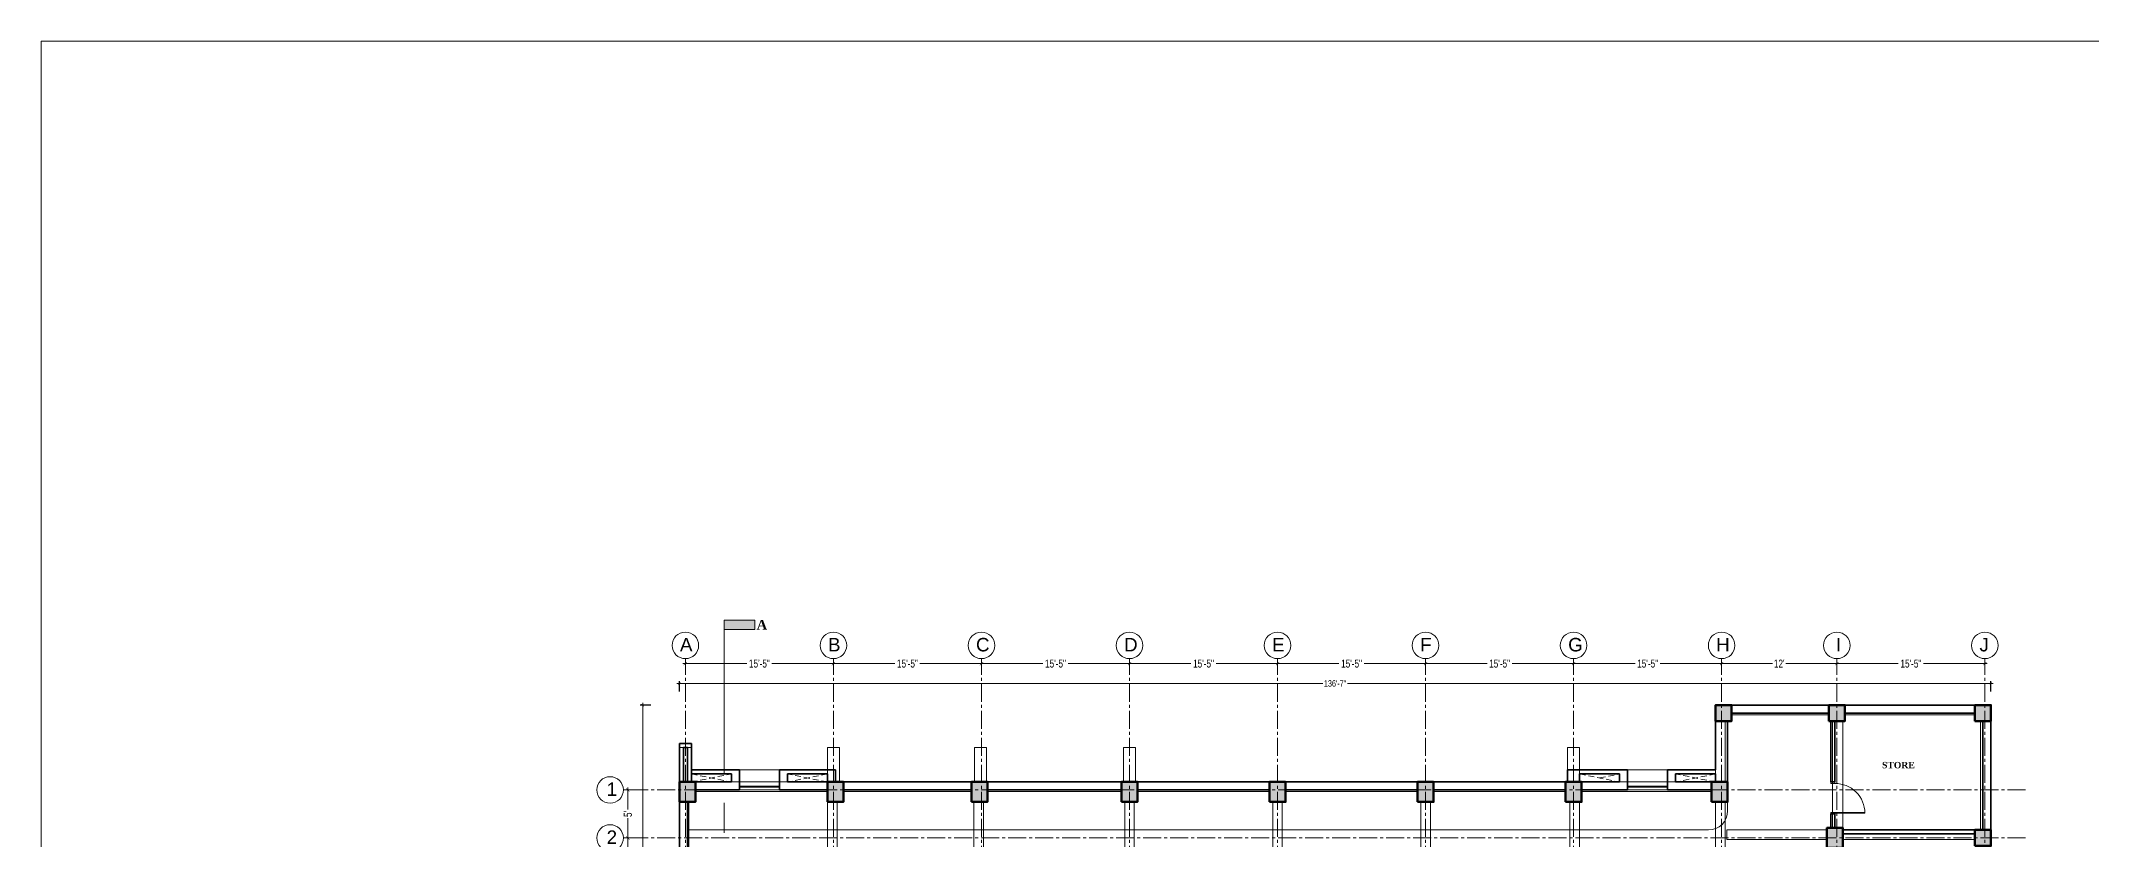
# Model space of a CAD drawing. Header units: feet. Extents: x 25261344 to 25389498, y 30010528 to 30074588.
# Drawn here: x 25352085 to 25354648, y 30072773 to 30073772 of the extents above; entities that cross this region are included whole.
import ezdxf

# ---------------------------------------------------------------- set-up
doc = ezdxf.new("R2010")
doc.units = ezdxf.units.FT
doc.header["$LTSCALE"] = 30
doc.header["$MEASUREMENT"] = 0
doc.header["$PDMODE"] = 32
doc.header["$PDSIZE"] = 15
doc.linetypes.add('CENTER2', pattern=[1.125, 0.75, -0.125, 0.125, -0.125])
doc.linetypes.add('HIDDEN', pattern=[0.375, 0.25, -0.125])
doc.layers.get('0').update_dxf_attribs({"lineweight": 5})
for name, color, linetype, lineweight in [('Column', 1, 'Continuous', 80), ('Dim-1', 7, 'Continuous', 9), ('Door', 32, 'Continuous', 5), ('GRADE BEAM', 2, 'Continuous', 20), ('grid text', 252, 'CENTER2', 9), ('LINTEL', 4, 'HIDDEN', 0), ('STAIR', 243, 'Continuous', 13), ('TEXT', 7, 'Continuous', 18), ('WALL', 7, 'Continuous', 35), ('WIN', 142, 'Continuous', 20)]:
    doc.layers.add(name, color=color, linetype=linetype, lineweight=lineweight)
doc.styles.add('RomanS', font='swissl.ttf')
doc.styles.get("Standard").update_dxf_attribs({"font": 'timesbd.ttf'})
doc.styles.add('SWIS_LT', font='swisscl.ttf')
doc.dimstyles.new('dim-02', dxfattribs={"dimtxt": 8, "dimasz": 3, "dimexe": 3, "dimexo": 3, "dimgap": 2, "dimtad": 0, "dimdec": 0, "dimzin": 0, "dimdsep": 46, "dimlunit": 4, "dimtxsty": 'SWIS_LT', "dimblk": 'ARCHTICK', "dimcen": 2, "dimdle": 3, "dimclrd": 256, "dimclre": 256, "dimclrt": 256, "dimadec": 0, "dimazin": 0, "dimtfac": 1, "dimtdec": 0, "dimtix": 1, "dimtmove": 0, "dimatfit": 3, "dimfxl": 0, "dimfrac": 2, "dimtolj": 1, "dimtzin": 1, "dimlwd": -1, "dimarcsym": 0})

# ---------------------------------------------------------------- blocks, each defined once
blk = doc.blocks.new('FG')
at = {"layer": 'Door'}
for p, q in [((-2, -5), (-2, -42.4)), ((-1, -5), (-1, -42.4))]:
    blk.add_line(p, q, dxfattribs=at)
for points in [[(-40, 0), (-38, 0), (-38, -5), (-40, -5)], [(0, 0), (-2, 0), (-2, -5), (0, -5)]]:
    blk.add_lwpolyline(points, dxfattribs=at)
blk.add_arc((-1.4, -5.8), 36.6, 178.7054, 270.6905, dxfattribs=at)
blk = doc.blocks.new('_ArchTick')
at = {"color": 0, "linetype": 'ByBlock', "const_width": 0.15}
blk.add_lwpolyline([(-0.5, -0.5), (0.5, 0.5)], dxfattribs=at)
blk = doc.blocks.new('*D101')
for p, q in [((25352887.4, 30072993.6), (25352967.2, 30072993.6)), ((25353078.4, 30072993.6), (25352998.6, 30072993.6))]:
    blk.add_line(p, q)
at = {"lineweight": -2}
for p, q in [((25352890.4, 30072996.8), (25352890.4, 30072990.6)), ((25353075.4, 30072996.8), (25353075.4, 30072990.6))]:
    blk.add_line(p, q, dxfattribs=at)
at = {"layer": 'Defpoints', "color": 0}
for p in [(25352890.4, 30072999.8), (25353075.4, 30072999.8), (25353075.4, 30072993.6)]:
    blk.add_point(p, dxfattribs=at)
at = {"xscale": 4, "yscale": 4, "zscale": 4, "rotation": 180}
blk.add_blockref('_ArchTick', (25352890.4, 30072993.6), dxfattribs=at)
at = {"xscale": 4, "yscale": 4, "zscale": 4}
blk.add_blockref('_ArchTick', (25353075.4, 30072993.6), dxfattribs=at)
at = {"insert": (25352982.9, 30072993.6), "char_height": 10, "attachment_point": 5, "style": 'SWIS_LT'}
blk.add_mtext('\\A1;15\'-5"', dxfattribs=at)
blk = doc.blocks.new('*D102')
for p, q in [((25353072.4, 30072993.6), (25353152.2, 30072993.6)), ((25353263.4, 30072993.6), (25353183.6, 30072993.6))]:
    blk.add_line(p, q)
at = {"lineweight": -2}
for p, q in [((25353075.4, 30072996.8), (25353075.4, 30072990.6)), ((25353260.4, 30072996.8), (25353260.4, 30072990.6))]:
    blk.add_line(p, q, dxfattribs=at)
at = {"layer": 'Defpoints', "color": 0}
for p in [(25353075.4, 30072999.8), (25353260.4, 30072999.8), (25353260.4, 30072993.6)]:
    blk.add_point(p, dxfattribs=at)
at = {"xscale": 4, "yscale": 4, "zscale": 4, "rotation": 180}
blk.add_blockref('_ArchTick', (25353075.4, 30072993.6), dxfattribs=at)
at = {"xscale": 4, "yscale": 4, "zscale": 4}
blk.add_blockref('_ArchTick', (25353260.4, 30072993.6), dxfattribs=at)
at = {"insert": (25353167.9, 30072993.6), "char_height": 10, "attachment_point": 5, "style": 'SWIS_LT'}
blk.add_mtext('\\A1;15\'-5"', dxfattribs=at)
blk = doc.blocks.new('*D103')
for p, q in [((25353257.4, 30072993.6), (25353337.2, 30072993.6)), ((25353448.4, 30072993.6), (25353368.6, 30072993.6))]:
    blk.add_line(p, q)
at = {"lineweight": -2}
for p, q in [((25353260.4, 30072996.8), (25353260.4, 30072990.6)), ((25353445.4, 30072996.8), (25353445.4, 30072990.6))]:
    blk.add_line(p, q, dxfattribs=at)
at = {"layer": 'Defpoints', "color": 0}
for p in [(25353260.4, 30072999.8), (25353445.4, 30072999.8), (25353445.4, 30072993.6)]:
    blk.add_point(p, dxfattribs=at)
at = {"xscale": 4, "yscale": 4, "zscale": 4, "rotation": 180}
blk.add_blockref('_ArchTick', (25353260.4, 30072993.6), dxfattribs=at)
at = {"xscale": 4, "yscale": 4, "zscale": 4}
blk.add_blockref('_ArchTick', (25353445.4, 30072993.6), dxfattribs=at)
at = {"insert": (25353352.9, 30072993.6), "char_height": 10, "attachment_point": 5, "style": 'SWIS_LT'}
blk.add_mtext('\\A1;15\'-5"', dxfattribs=at)
blk = doc.blocks.new('*D104')
for p, q in [((25353442.4, 30072993.6), (25353522.2, 30072993.6)), ((25353633.4, 30072993.6), (25353553.6, 30072993.6))]:
    blk.add_line(p, q)
at = {"lineweight": -2}
for p, q in [((25353445.4, 30072996.8), (25353445.4, 30072990.6)), ((25353630.4, 30072996.8), (25353630.4, 30072990.6))]:
    blk.add_line(p, q, dxfattribs=at)
at = {"layer": 'Defpoints', "color": 0}
for p in [(25353445.4, 30072999.8), (25353630.4, 30072999.8), (25353630.4, 30072993.6)]:
    blk.add_point(p, dxfattribs=at)
at = {"xscale": 4, "yscale": 4, "zscale": 4, "rotation": 180}
blk.add_blockref('_ArchTick', (25353445.4, 30072993.6), dxfattribs=at)
at = {"xscale": 4, "yscale": 4, "zscale": 4}
blk.add_blockref('_ArchTick', (25353630.4, 30072993.6), dxfattribs=at)
at = {"insert": (25353537.9, 30072993.6), "char_height": 10, "attachment_point": 5, "style": 'SWIS_LT'}
blk.add_mtext('\\A1;15\'-5"', dxfattribs=at)
blk = doc.blocks.new('*D110')
at = {"lineweight": -2}
for p, q in [((25352815.9, 30072835.7), (25352821.5, 30072835.7)), ((25352815.9, 30072775.7), (25352821.5, 30072775.7))]:
    blk.add_line(p, q, dxfattribs=at)
for p, q in [((25352818.5, 30072838.7), (25352818.5, 30072811.1)), ((25352818.5, 30072772.7), (25352818.5, 30072800.3))]:
    blk.add_line(p, q)
at = {"layer": 'Defpoints', "color": 0}
for p in [(25352812.9, 30072835.7), (25352812.9, 30072775.7), (25352818.5, 30072775.7)]:
    blk.add_point(p, dxfattribs=at)
at = {"xscale": 4, "yscale": 4, "zscale": 4}
for p, rotation in [((25352818.5, 30072835.7), 90), ((25352818.5, 30072775.7), 270)]:
    blk.add_blockref('_ArchTick', p, dxfattribs=dict(at, rotation=rotation))
at = {"insert": (25352818.5, 30072805.7), "char_height": 10, "attachment_point": 5, "rotation": 90, "style": 'SWIS_LT'}
blk.add_mtext("\\A1;5'", dxfattribs=at)
blk = doc.blocks.new('*D111')
at = {"lineweight": -2}
for p, q in [((25352815.9, 30072775.7), (25352821.5, 30072775.7)), ((25352815.9, 30072591.7), (25352821.5, 30072591.7))]:
    blk.add_line(p, q, dxfattribs=at)
for p, q in [((25352818.5, 30072778.7), (25352818.5, 30072699.4)), ((25352818.5, 30072588.7), (25352818.5, 30072668))]:
    blk.add_line(p, q)
at = {"layer": 'Defpoints', "color": 0}
for p in [(25352812.9, 30072775.7), (25352812.9, 30072591.7), (25352818.5, 30072591.7)]:
    blk.add_point(p, dxfattribs=at)
at = {"xscale": 4, "yscale": 4, "zscale": 4}
for p, rotation in [((25352818.5, 30072775.7), 90), ((25352818.5, 30072591.7), 270)]:
    blk.add_blockref('_ArchTick', p, dxfattribs=dict(at, rotation=rotation))
at = {"insert": (25352818.5, 30072683.7), "char_height": 10, "attachment_point": 5, "rotation": 90, "style": 'SWIS_LT'}
blk.add_mtext('\\A1;15\'-4"', dxfattribs=at)
blk = doc.blocks.new('*D105')
for p, q in [((25353627.4, 30072993.6), (25353707.2, 30072993.6)), ((25353818.4, 30072993.6), (25353738.6, 30072993.6))]:
    blk.add_line(p, q)
at = {"lineweight": -2}
for p, q in [((25353630.4, 30072996.8), (25353630.4, 30072990.6)), ((25353815.4, 30072996.8), (25353815.4, 30072990.6))]:
    blk.add_line(p, q, dxfattribs=at)
at = {"layer": 'Defpoints', "color": 0}
for p in [(25353630.4, 30072999.8), (25353815.4, 30072999.8), (25353815.4, 30072993.6)]:
    blk.add_point(p, dxfattribs=at)
at = {"xscale": 4, "yscale": 4, "zscale": 4, "rotation": 180}
blk.add_blockref('_ArchTick', (25353630.4, 30072993.6), dxfattribs=at)
at = {"xscale": 4, "yscale": 4, "zscale": 4}
blk.add_blockref('_ArchTick', (25353815.4, 30072993.6), dxfattribs=at)
at = {"insert": (25353722.9, 30072993.6), "char_height": 10, "attachment_point": 5, "style": 'SWIS_LT'}
blk.add_mtext('\\A1;15\'-5"', dxfattribs=at)
blk = doc.blocks.new('*D106')
for p, q in [((25353812.4, 30072993.6), (25353892.2, 30072993.6)), ((25354003.4, 30072993.6), (25353923.6, 30072993.6))]:
    blk.add_line(p, q)
at = {"lineweight": -2}
for p, q in [((25353815.4, 30072996.8), (25353815.4, 30072990.6)), ((25354000.4, 30072996.8), (25354000.4, 30072990.6))]:
    blk.add_line(p, q, dxfattribs=at)
at = {"layer": 'Defpoints', "color": 0}
for p in [(25353815.4, 30072999.8), (25354000.4, 30072999.8), (25354000.4, 30072993.6)]:
    blk.add_point(p, dxfattribs=at)
at = {"xscale": 4, "yscale": 4, "zscale": 4, "rotation": 180}
blk.add_blockref('_ArchTick', (25353815.4, 30072993.6), dxfattribs=at)
at = {"xscale": 4, "yscale": 4, "zscale": 4}
blk.add_blockref('_ArchTick', (25354000.4, 30072993.6), dxfattribs=at)
at = {"insert": (25353907.9, 30072993.6), "char_height": 10, "attachment_point": 5, "style": 'SWIS_LT'}
blk.add_mtext('\\A1;15\'-5"', dxfattribs=at)
blk = doc.blocks.new('*D107')
for p, q in [((25353997.4, 30072993.6), (25354077.2, 30072993.6)), ((25354188.4, 30072993.6), (25354108.6, 30072993.6))]:
    blk.add_line(p, q)
at = {"lineweight": -2}
for p, q in [((25354000.4, 30072996.8), (25354000.4, 30072990.6)), ((25354185.4, 30072996.8), (25354185.4, 30072990.6))]:
    blk.add_line(p, q, dxfattribs=at)
at = {"layer": 'Defpoints', "color": 0}
for p in [(25354000.4, 30072999.8), (25354185.4, 30072999.8), (25354185.4, 30072993.6)]:
    blk.add_point(p, dxfattribs=at)
at = {"xscale": 4, "yscale": 4, "zscale": 4, "rotation": 180}
blk.add_blockref('_ArchTick', (25354000.4, 30072993.6), dxfattribs=at)
at = {"xscale": 4, "yscale": 4, "zscale": 4}
blk.add_blockref('_ArchTick', (25354185.4, 30072993.6), dxfattribs=at)
at = {"insert": (25354092.9, 30072993.6), "char_height": 10, "attachment_point": 5, "style": 'SWIS_LT'}
blk.add_mtext('\\A1;15\'-5"', dxfattribs=at)
blk = doc.blocks.new('*D108')
for p, q in [((25354182.4, 30072993.6), (25354249, 30072993.6)), ((25354332.4, 30072993.6), (25354265.8, 30072993.6))]:
    blk.add_line(p, q)
at = {"lineweight": -2}
for p, q in [((25354185.4, 30072996.8), (25354185.4, 30072990.6)), ((25354329.4, 30072996.8), (25354329.4, 30072990.6))]:
    blk.add_line(p, q, dxfattribs=at)
at = {"layer": 'Defpoints', "color": 0}
for p in [(25354185.4, 30072999.8), (25354329.4, 30072999.8), (25354329.4, 30072993.6)]:
    blk.add_point(p, dxfattribs=at)
at = {"xscale": 4, "yscale": 4, "zscale": 4, "rotation": 180}
blk.add_blockref('_ArchTick', (25354185.4, 30072993.6), dxfattribs=at)
at = {"xscale": 4, "yscale": 4, "zscale": 4}
blk.add_blockref('_ArchTick', (25354329.4, 30072993.6), dxfattribs=at)
at = {"insert": (25354257.4, 30072993.6), "char_height": 10, "attachment_point": 5, "style": 'SWIS_LT'}
blk.add_mtext("\\A1;12'", dxfattribs=at)
blk = doc.blocks.new('*D109')
for p, q in [((25354326.4, 30072993.6), (25354406.2, 30072993.6)), ((25354517.4, 30072993.6), (25354437.6, 30072993.6))]:
    blk.add_line(p, q)
at = {"lineweight": -2}
for p, q in [((25354329.4, 30072996.8), (25354329.4, 30072990.6)), ((25354514.4, 30072996.8), (25354514.4, 30072990.6))]:
    blk.add_line(p, q, dxfattribs=at)
at = {"layer": 'Defpoints', "color": 0}
for p in [(25354329.4, 30072999.8), (25354514.4, 30072999.8), (25354514.4, 30072993.6)]:
    blk.add_point(p, dxfattribs=at)
at = {"xscale": 4, "yscale": 4, "zscale": 4, "rotation": 180}
blk.add_blockref('_ArchTick', (25354329.4, 30072993.6), dxfattribs=at)
at = {"xscale": 4, "yscale": 4, "zscale": 4}
blk.add_blockref('_ArchTick', (25354514.4, 30072993.6), dxfattribs=at)
at = {"insert": (25354421.9, 30072993.6), "char_height": 10, "attachment_point": 5, "style": 'SWIS_LT'}
blk.add_mtext('\\A1;15\'-5"', dxfattribs=at)
blk = doc.blocks.new('*D152')
at = {"layer": 'Defpoints', "color": 0}
for p in [(25354521.9, 30072968.8), (25354521.9, 30072941.7), (25352882.9, 30072893.7)]:
    blk.add_point(p, dxfattribs=at)
at = {"layer": 'Dim-1'}
for p, q in [((25352879.9, 30072968.8), (25353687, 30072968.8)), ((25354524.9, 30072968.8), (25353717.9, 30072968.8))]:
    blk.add_line(p, q, dxfattribs=at)
at = {"layer": 'Dim-1', "lineweight": -2}
for p, q in [((25352882.9, 30072958.8), (25352882.9, 30072971.8)), ((25354521.9, 30072958.8), (25354521.9, 30072971.8))]:
    blk.add_line(p, q, dxfattribs=at)
at = {"layer": 'Dim-1', "xscale": 3, "yscale": 3, "zscale": 3, "rotation": 180}
blk.add_blockref('_ArchTick', (25352882.9, 30072968.8), dxfattribs=at)
at = {"layer": 'Dim-1', "xscale": 3, "yscale": 3, "zscale": 3}
blk.add_blockref('_ArchTick', (25354521.9, 30072968.8), dxfattribs=at)
at = {"layer": 'Dim-1', "insert": (25353702.4, 30072968.8), "char_height": 8, "attachment_point": 5, "style": 'SWIS_LT'}
blk.add_mtext('\\A1;136\'-7"', dxfattribs=at)
blk = doc.blocks.new('*D153')
at = {"layer": 'Defpoints', "color": 0}
for p in [(25354521.9, 30072941.7), (25352837.1, 30071881.7), (25353082.9, 30071881.7)]:
    blk.add_point(p, dxfattribs=at)
at = {"layer": 'Dim-1', "lineweight": -2}
for p, q in [((25352847.1, 30072941.7), (25352834.1, 30072941.7)), ((25352847.1, 30071881.7), (25352834.1, 30071881.7))]:
    blk.add_line(p, q, dxfattribs=at)
at = {"layer": 'Dim-1'}
for p, q in [((25352837.1, 30072944.7), (25352837.1, 30072424.7)), ((25352837.1, 30071878.7), (25352837.1, 30072398.7))]:
    blk.add_line(p, q, dxfattribs=at)
at = {"layer": 'Dim-1', "xscale": 3, "yscale": 3, "zscale": 3}
for p, rotation in [((25352837.1, 30072941.7), 90), ((25352837.1, 30071881.7), 270)]:
    blk.add_blockref('_ArchTick', p, dxfattribs=dict(at, rotation=rotation))
at = {"layer": 'Dim-1', "insert": (25352837.1, 30072411.7), "char_height": 8, "attachment_point": 5, "rotation": 90, "style": 'SWIS_LT'}
blk.add_mtext('\\A1;88\'-4"', dxfattribs=at)
blk = doc.blocks.new('CLMN-1')
at = {"layer": 'Column', "lineweight": 0}
h = blk.add_hatch(dxfattribs=at)
h.set_pattern_fill('AR-CONC', color=9, style=0)
h.set_pattern_definition([(50, (0, 0), (7.172601826, -0.6275213498), [0.75, -8.25]), (355, (0, 0), (-1.3875133361, 7.521921337), [0.6, -6.6]), (100.45144446, (0.598, -0.052), (5.7850884673, 6.8943999097), [0.63740192, -7.01142112]), (46.1842, (0, 2), (10.6724133067, -1.655192808), [1.125, -12.375]), (96.63563549, (0.889, 1.862), (9.3466194567, 9.7411860077), [0.95610342, -10.5171376]), (351.18416399, (0, 2), (9.3466194505, 9.7411860027), [0.9, -9.90000001]), (21, (1, 1.5), (5.9690705212, -4.02618890665), [0.75, -8.25]), (326, (1, 1.5), (2.4331533192, 7.2515004505), [0.6, -6.6]), (71.45144474, (1.4974, 1.1645), (8.4022237673, 3.2253115281), [0.6374019, -7.01142112]), (37.5, (0, 0), (0.12159855317, 3.32893853831), [0, -6.52, 0, -6.7, 0, -6.625]), (7.5, (0, 0), (2.63069537442, 3.94411711882), [0, -3.82, 0, -6.37, 0, -2.525]), (327.5, (-2.23, 0), (5.33822436172, -0.22554871734), [0, -2.5, 0, -7.8, 0, -10.35]), (317.5, (-3.23, 0), (5.8318616934, 1.0010498233), [0, -3.25, 0, -5.18, 0, -7.35])])
h.paths.add_polyline_path([(25351500.7, 30073166.5), (25351520.7, 30073166.5), (25351520.7, 30073186.5), (25351500.7, 30073186.5)])
h.paths.add_polyline_path([(25351642.2, 30073166.5), (25351662.2, 30073166.5), (25351662.2, 30073186.5), (25351642.2, 30073186.5)])
h.paths.add_polyline_path([(25351824.7, 30073166.5), (25351844.7, 30073166.5), (25351844.7, 30073186.5), (25351824.7, 30073186.5)])
h.paths.add_polyline_path([(25351824.7, 30073010.5), (25351844.7, 30073010.5), (25351844.7, 30073030.5), (25351824.7, 30073030.5)])
h.paths.add_polyline_path([(25351824.7, 30072826.5), (25351844.7, 30072826.5), (25351844.7, 30072846.5), (25351824.7, 30072846.5)])
h = blk.add_hatch(dxfattribs=at)
h.set_pattern_fill('AR-CONC', color=9, style=0)
h.set_pattern_definition([(50, (2964.0585, 2071.44), (7.172601826, -0.6275213498), [0.75, -8.25]), (355, (2964.0585, 2071.44), (-1.3875133361, 7.521921337), [0.6, -6.6]), (100.4514, (2964.656, 2071.3876), (5.7850938171, 6.8943954206), [0.6374019, -7.01142112]), (46.1842, (2964.0585, 2073.44), (10.6724104863, -1.6551901433), [1.125, -12.375]), (96.6356, (2964.948, 2073.302), (9.3466270555, 9.741178709), [0.95610288, -10.51713]), (351.1842, (2964.058, 2073.44), (9.3466194513, 9.7411860093), [0.9, -9.9]), (21, (2965.0585, 2072.94), (5.9690705212, -4.02618890665), [0.75, -8.25]), (326, (2965.0585, 2072.94), (2.4331533192, 7.2515004505), [0.6, -6.6]), (71.4514, (2965.556, 2072.6044), (8.4022262858, 3.2253049671), [0.6374019, -7.01142112]), (37.5, (2964.0585, 2071.44), (0.12159855317, 3.32893853831), [0, -6.52, 0, -6.7, 0, -6.625]), (7.5, (2964.0585, 2071.44), (2.63069537442, 3.94411711882), [0, -3.82, 0, -6.37, 0, -2.525]), (327.5, (2961.8285, 2071.44), (5.33822436172, -0.22554871734), [0, -2.5, 0, -7.8, 0, -10.35]), (317.5, (2960.8285, 2071.44), (5.8318616934, 1.0010498233), [0, -3.25, 0, -5.18, 0, -7.35])])
h.paths.add_polyline_path([(25350570.7, 30072708), (25350590.7, 30072708), (25350590.7, 30072733), (25350570.7, 30072733)])
h.paths.add_polyline_path([(25350570.7, 30072824), (25350590.7, 30072824), (25350590.7, 30072849), (25350570.7, 30072849)])
h.paths.add_polyline_path([(25350570.7, 30073065.5), (25350590.7, 30073065.5), (25350590.7, 30073090.5), (25350570.7, 30073090.5)])
h.paths.add_polyline_path([(25350570.7, 30072481.6), (25350570.7, 30072491.6), (25350585.7, 30072491.6), (25350585.7, 30072466.6), (25350560.7, 30072466.6), (25350560.7, 30072481.6)])
h.paths.add_polyline_path([(25350570.7, 30072567.5), (25350560.7, 30072567.5), (25350560.7, 30072582.5), (25350585.7, 30072582.5), (25350585.7, 30072557.5), (25350570.7, 30072557.5)])
h.paths.add_polyline_path([(25350405.7, 30072481.6), (25350415.7, 30072481.6), (25350415.7, 30072466.6), (25350390.7, 30072466.6), (25350390.7, 30072491.6), (25350405.7, 30072491.6)])
h.paths.add_polyline_path([(25350405.7, 30072567.6), (25350405.7, 30072557.6), (25350390.7, 30072557.6), (25350390.7, 30072582.6), (25350415.7, 30072582.6), (25350415.7, 30072567.6)])
h.paths.add_polyline_path([(25351495.7, 30072466.5), (25351515.7, 30072466.5), (25351515.7, 30072491.5), (25351495.7, 30072491.5)])
h.paths.add_polyline_path([(25351313.2, 30072466.5), (25351333.2, 30072466.5), (25351333.2, 30072491.5), (25351313.2, 30072491.5)])
h.paths.add_polyline_path([(25351128.2, 30072466.5), (25351148.2, 30072466.5), (25351148.2, 30072491.5), (25351128.2, 30072491.5)])
h.paths.add_polyline_path([(25350943.2, 30072466.5), (25350963.2, 30072466.5), (25350963.2, 30072491.5), (25350943.2, 30072491.5)])
h.paths.add_polyline_path([(25350758.2, 30072466.5), (25350778.2, 30072466.5), (25350778.2, 30072491.5), (25350758.2, 30072491.5)])
h.paths.add_polyline_path([(25350205.7, 30072466.5), (25350225.7, 30072466.5), (25350225.7, 30072491.5), (25350205.7, 30072491.5)])
h.paths.add_polyline_path([(25351498.2, 30072708), (25351518.2, 30072708), (25351518.2, 30072733), (25351498.2, 30072733)])
h.paths.add_polyline_path([(25351313.2, 30072708), (25351333.2, 30072708), (25351333.2, 30072733), (25351313.2, 30072733)])
h.paths.add_polyline_path([(25351128.2, 30072708), (25351148.2, 30072708), (25351148.2, 30072733), (25351128.2, 30072733)])
h.paths.add_polyline_path([(25350943.2, 30072708), (25350963.2, 30072708), (25350963.2, 30072733), (25350943.2, 30072733)])
h.paths.add_polyline_path([(25350758.2, 30072708), (25350778.2, 30072708), (25350778.2, 30072733), (25350758.2, 30072733)])
h.paths.add_polyline_path([(25350388.2, 30072708), (25350408.2, 30072708), (25350408.2, 30072733), (25350388.2, 30072733)])
h.paths.add_polyline_path([(25350205.7, 30072708), (25350225.7, 30072708), (25350225.7, 30072733), (25350205.7, 30072733)])
h.paths.add_polyline_path([(25351639.7, 30072524), (25351659.7, 30072524), (25351659.7, 30072549), (25351639.7, 30072549)])
h.paths.add_polyline_path([(25351639.7, 30072708), (25351659.7, 30072708), (25351659.7, 30072733), (25351639.7, 30072733)])
h.paths.add_polyline_path([(25351495.7, 30073065.5), (25351515.7, 30073065.5), (25351515.7, 30073090.5), (25351495.7, 30073090.5)])
h.paths.add_polyline_path([(25351639.7, 30073008), (25351659.7, 30073008), (25351659.7, 30073033), (25351639.7, 30073033)])
h.paths.add_polyline_path([(25351639.7, 30072824), (25351659.7, 30072824), (25351659.7, 30072849), (25351639.7, 30072849)])
h.paths.add_polyline_path([(25351498.2, 30072824), (25351518.2, 30072824), (25351518.2, 30072849), (25351498.2, 30072849)])
h.paths.add_polyline_path([(25351313.2, 30072824), (25351333.2, 30072824), (25351333.2, 30072849), (25351313.2, 30072849)])
h.paths.add_polyline_path([(25351128.2, 30072824), (25351148.2, 30072824), (25351148.2, 30072849), (25351128.2, 30072849)])
h.paths.add_polyline_path([(25350943.2, 30072824), (25350963.2, 30072824), (25350963.2, 30072849), (25350943.2, 30072849)])
h.paths.add_polyline_path([(25350758.2, 30072824), (25350778.2, 30072824), (25350778.2, 30072849), (25350758.2, 30072849)])
h.paths.add_polyline_path([(25350388.2, 30072824), (25350408.2, 30072824), (25350408.2, 30072849), (25350388.2, 30072849)])
h.paths.add_polyline_path([(25350205.7, 30072824), (25350225.7, 30072824), (25350225.7, 30072849), (25350205.7, 30072849)])
h.paths.add_polyline_path([(25351313.2, 30073065.5), (25351333.2, 30073065.5), (25351333.2, 30073090.5), (25351313.2, 30073090.5)])
h.paths.add_polyline_path([(25351128.2, 30073065.5), (25351148.2, 30073065.5), (25351148.2, 30073090.5), (25351128.2, 30073090.5)])
h.paths.add_polyline_path([(25350943.2, 30073065.5), (25350963.2, 30073065.5), (25350963.2, 30073090.5), (25350943.2, 30073090.5)])
h.paths.add_polyline_path([(25350758.2, 30073065.5), (25350778.2, 30073065.5), (25350778.2, 30073090.5), (25350758.2, 30073090.5)])
h.paths.add_polyline_path([(25350390.7, 30073065.5), (25350410.7, 30073065.5), (25350410.7, 30073090.5), (25350390.7, 30073090.5)])
h.paths.add_polyline_path([(25350205.7, 30073065.5), (25350225.7, 30073065.5), (25350225.7, 30073090.5), (25350205.7, 30073090.5)])
h.paths.add_polyline_path([(25350758.2, 30072254), (25350778.2, 30072254), (25350778.2, 30072279), (25350758.2, 30072279)])
h.paths.add_polyline_path([(25350388.2, 30072254), (25350408.2, 30072254), (25350408.2, 30072279), (25350388.2, 30072279)])
h.paths.add_polyline_path([(25350205.7, 30072254), (25350225.7, 30072254), (25350225.7, 30072279), (25350205.7, 30072279)])
at = {"layer": 'Column'}
for points in [[(25351500.7, 30073166.5), (25351520.7, 30073166.5), (25351520.7, 30073186.5), (25351500.7, 30073186.5)], [(25351642.2, 30073166.5), (25351662.2, 30073166.5), (25351662.2, 30073186.5), (25351642.2, 30073186.5)], [(25351824.7, 30073166.5), (25351844.7, 30073166.5), (25351844.7, 30073186.5), (25351824.7, 30073186.5)], [(25350205.7, 30073065.5), (25350225.7, 30073065.5), (25350225.7, 30073090.5), (25350205.7, 30073090.5)], [(25350390.7, 30073065.5), (25350410.7, 30073065.5), (25350410.7, 30073090.5), (25350390.7, 30073090.5)], [(25350570.7, 30073065.5), (25350590.7, 30073065.5), (25350590.7, 30073090.5), (25350570.7, 30073090.5)], [(25350758.2, 30073065.5), (25350778.2, 30073065.5), (25350778.2, 30073090.5), (25350758.2, 30073090.5)], [(25350943.2, 30073065.5), (25350963.2, 30073065.5), (25350963.2, 30073090.5), (25350943.2, 30073090.5)], [(25351128.2, 30073065.5), (25351148.2, 30073065.5), (25351148.2, 30073090.5), (25351128.2, 30073090.5)], [(25351313.2, 30073065.5), (25351333.2, 30073065.5), (25351333.2, 30073090.5), (25351313.2, 30073090.5)], [(25351495.7, 30073065.5), (25351515.7, 30073065.5), (25351515.7, 30073090.5), (25351495.7, 30073090.5)], [(25351639.7, 30073008), (25351659.7, 30073008), (25351659.7, 30073033), (25351639.7, 30073033)], [(25351824.7, 30073010.5), (25351844.7, 30073010.5), (25351844.7, 30073030.5), (25351824.7, 30073030.5)], [(25350205.7, 30072824), (25350225.7, 30072824), (25350225.7, 30072849), (25350205.7, 30072849)], [(25350388.2, 30072824), (25350408.2, 30072824), (25350408.2, 30072849), (25350388.2, 30072849)], [(25350570.7, 30072824), (25350590.7, 30072824), (25350590.7, 30072849), (25350570.7, 30072849)], [(25350758.2, 30072824), (25350778.2, 30072824), (25350778.2, 30072849), (25350758.2, 30072849)], [(25350943.2, 30072824), (25350963.2, 30072824), (25350963.2, 30072849), (25350943.2, 30072849)], [(25351128.2, 30072824), (25351148.2, 30072824), (25351148.2, 30072849), (25351128.2, 30072849)], [(25351313.2, 30072824), (25351333.2, 30072824), (25351333.2, 30072849), (25351313.2, 30072849)], [(25351498.2, 30072824), (25351518.2, 30072824), (25351518.2, 30072849), (25351498.2, 30072849)], [(25351639.7, 30072824), (25351659.7, 30072824), (25351659.7, 30072849), (25351639.7, 30072849)], [(25351824.7, 30072826.5), (25351844.7, 30072826.5), (25351844.7, 30072846.5), (25351824.7, 30072846.5)], [(25350205.7, 30072708), (25350225.7, 30072708), (25350225.7, 30072733), (25350205.7, 30072733)], [(25350388.2, 30072708), (25350408.2, 30072708), (25350408.2, 30072733), (25350388.2, 30072733)], [(25350570.7, 30072708), (25350590.7, 30072708), (25350590.7, 30072733), (25350570.7, 30072733)], [(25350758.2, 30072708), (25350778.2, 30072708), (25350778.2, 30072733), (25350758.2, 30072733)], [(25350943.2, 30072708), (25350963.2, 30072708), (25350963.2, 30072733), (25350943.2, 30072733)], [(25351128.2, 30072708), (25351148.2, 30072708), (25351148.2, 30072733), (25351128.2, 30072733)], [(25351313.2, 30072708), (25351333.2, 30072708), (25351333.2, 30072733), (25351313.2, 30072733)], [(25351498.2, 30072708), (25351518.2, 30072708), (25351518.2, 30072733), (25351498.2, 30072733)], [(25351639.7, 30072708), (25351659.7, 30072708), (25351659.7, 30072733), (25351639.7, 30072733)], [(25351639.7, 30072524), (25351659.7, 30072524), (25351659.7, 30072549), (25351639.7, 30072549)], [(25350205.7, 30072466.5), (25350225.7, 30072466.5), (25350225.7, 30072491.5), (25350205.7, 30072491.5)], [(25350758.2, 30072466.5), (25350778.2, 30072466.5), (25350778.2, 30072491.5), (25350758.2, 30072491.5)], [(25350943.2, 30072466.5), (25350963.2, 30072466.5), (25350963.2, 30072491.5), (25350943.2, 30072491.5)], [(25351128.2, 30072466.5), (25351148.2, 30072466.5), (25351148.2, 30072491.5), (25351128.2, 30072491.5)], [(25351313.2, 30072466.5), (25351333.2, 30072466.5), (25351333.2, 30072491.5), (25351313.2, 30072491.5)], [(25351495.7, 30072466.5), (25351515.7, 30072466.5), (25351515.7, 30072491.5), (25351495.7, 30072491.5)], [(25350205.7, 30072254), (25350225.7, 30072254), (25350225.7, 30072279), (25350205.7, 30072279)], [(25350388.2, 30072254), (25350408.2, 30072254), (25350408.2, 30072279), (25350388.2, 30072279)], [(25350758.2, 30072254), (25350778.2, 30072254), (25350778.2, 30072279), (25350758.2, 30072279)]]:
    blk.add_lwpolyline(points, close=True, dxfattribs=at)
for points in [[(25350405.7, 30072567.6), (25350405.7, 30072557.6), (25350390.7, 30072557.6), (25350390.7, 30072582.6), (25350415.7, 30072582.6), (25350415.7, 30072567.6), (25350405.7, 30072567.6)], [(25350570.7, 30072567.5), (25350560.7, 30072567.5), (25350560.7, 30072582.5), (25350585.7, 30072582.5), (25350585.7, 30072557.5), (25350570.7, 30072557.5), (25350570.7, 30072567.5)], [(25350405.7, 30072481.6), (25350415.7, 30072481.6), (25350415.7, 30072466.6), (25350390.7, 30072466.6), (25350390.7, 30072491.6), (25350405.7, 30072491.6), (25350405.7, 30072481.6)], [(25350570.7, 30072481.6), (25350570.7, 30072491.6), (25350585.7, 30072491.6), (25350585.7, 30072466.6), (25350560.7, 30072466.6), (25350560.7, 30072481.6), (25350570.7, 30072481.6)]]:
    blk.add_lwpolyline(points, dxfattribs=at)
blk = doc.blocks.new('G B')
at = {"layer": 'GRADE BEAM'}
for points in [[(25348679.9, 30069494.6), (25348679.9, 30069482.6), (25348558.4, 30069482.6), (25348558.4, 30069494.6)], [(25348862.4, 30069494.6), (25348862.4, 30069482.6), (25348699.9, 30069482.6), (25348699.9, 30069494.6)], [(25348538.4, 30069474.6), (25348550.4, 30069474.6), (25348550.4, 30069398.6), (25348538.4, 30069398.6)], [(25348684.4, 30069474.6), (25348697.4, 30069474.6), (25348697.4, 30069341.1), (25348684.4, 30069341.1)], [(25348869.4, 30069474.6), (25348882.4, 30069474.6), (25348882.4, 30069338.6), (25348869.4, 30069338.6)], [(25347243.4, 30069441.6), (25347258.4, 30069441.6), (25347258.4, 30069398.6), (25347243.4, 30069398.6)], [(25347428.4, 30069441.6), (25347443.4, 30069441.6), (25347443.4, 30069398.6), (25347428.4, 30069398.6)], [(25347612.4, 30069441.6), (25347627.4, 30069441.6), (25347627.4, 30069398.6), (25347612.4, 30069398.6)], [(25347798.4, 30069441.6), (25347813.4, 30069441.6), (25347813.4, 30069398.6), (25347798.4, 30069398.6)], [(25348353.4, 30069441.6), (25348368.4, 30069441.6), (25348368.4, 30069398.6), (25348353.4, 30069398.6)], [(25347428.4, 30069398.6), (25347428.4, 30069386.6), (25347263.4, 30069386.6), (25347263.4, 30069398.6)], [(25347608.5, 30069398.6), (25347608.4, 30069386.6), (25347448.3, 30069386.6), (25347448.4, 30069398.6)], [(25347795.9, 30069398.6), (25347795.9, 30069386.6), (25347628.4, 30069386.6), (25347628.4, 30069398.6)], [(25347980.9, 30069398.6), (25347980.9, 30069386.6), (25347815.9, 30069386.6), (25347815.9, 30069398.6)], [(25348165.9, 30069398.6), (25348165.9, 30069386.6), (25348000.9, 30069386.6), (25348000.9, 30069398.6)], [(25348350.9, 30069398.6), (25348350.9, 30069386.6), (25348185.9, 30069386.6), (25348185.9, 30069398.6)], [(25348533.4, 30069398.6), (25348533.4, 30069386.6), (25348370.9, 30069386.6), (25348370.9, 30069398.6)], [(25347243.4, 30069373.6), (25347255.4, 30069373.6), (25347255.4, 30069157.1), (25347243.4, 30069157.1)], [(25347428.4, 30069373.6), (25347440.4, 30069373.6), (25347440.4, 30069157.1), (25347428.4, 30069157.1)], [(25347611.4, 30069373.6), (25347623.4, 30069373.6), (25347623.4, 30069157.1), (25347611.4, 30069157.1)], [(25347799.9, 30069373.6), (25347811.9, 30069373.6), (25347811.9, 30069157.1), (25347799.9, 30069157.1)], [(25347984.9, 30069373.6), (25347996.9, 30069373.6), (25347996.9, 30069157.1), (25347984.9, 30069157.1)], [(25348169.9, 30069373.6), (25348181.9, 30069373.6), (25348181.9, 30069157.1), (25348169.9, 30069157.1)], [(25348356.4, 30069373.6), (25348368.4, 30069373.6), (25348368.4, 30069157.1), (25348356.4, 30069157.1)], [(25348538.4, 30069373.6), (25348550.4, 30069373.6), (25348550.4, 30069157.1), (25348538.4, 30069157.1)], [(25348677.4, 30069338.6), (25348677.4, 30069326.6), (25348552.4, 30069326.6), (25348552.4, 30069338.6)], [(25348862.4, 30069338.6), (25348862.4, 30069326.6), (25348697.4, 30069326.6), (25348697.4, 30069338.6)]]:
    blk.add_lwpolyline(points, close=True, dxfattribs=at)
blk = doc.blocks.new('DFGDFG')
at = {"layer": 'grid text'}
for p, q in [((25352890.4, 30071967.2), (25352890.4, 30072999.8)), ((25353075.4, 30071967.2), (25353075.4, 30072999.8)), ((25353260.4, 30071967.2), (25353260.4, 30072999.8)), ((25353445.4, 30071967.2), (25353445.4, 30072999.8)), ((25353630.4, 30071967.2), (25353630.4, 30072999.8)), ((25353815.4, 30071967.2), (25353815.4, 30072999.8)), ((25354000.4, 30071967.2), (25354000.4, 30072999.8)), ((25354185.4, 30071967.2), (25354185.4, 30072999.8)), ((25354329.4, 30071967.2), (25354329.4, 30072999.8)), ((25354514.4, 30071967.2), (25354514.4, 30072999.8)), ((25354565.1, 30072835.7), (25352812.9, 30072835.7)), ((25354565.1, 30072775.7), (25352812.9, 30072775.7))]:
    blk.add_line(p, q, dxfattribs=at)
at = {"layer": 'grid text', "linetype": 'Continuous'}
for centre in [(25352890.4, 30073016.4), (25353075.4, 30073016.4), (25353260.4, 30073016.4), (25353445.4, 30073016.4), (25353630.4, 30073016.4), (25353815.4, 30073016.4), (25354000.4, 30073016.4), (25354185.4, 30073016.4), (25354329.4, 30073016.4), (25354514.4, 30073016.4), (25352796.3, 30072835.7), (25352796.3, 30072775.7)]:
    blk.add_circle(centre, 16.6, dxfattribs=at)
at = {"layer": 'grid text', "char_height": 16.84, "attachment_point": 1, "style": 'RomanS'}
for s, insert in [('{\\C256;A}', (25352883.6, 30073025.7)), ('{\\C256;B}', (25353068.6, 30073025.7)), ('{\\C256;C}', (25353253.6, 30073025.7)), ('{\\C256;D}', (25353438.6, 30073025.7)), ('{\\C256;E}', (25353623.6, 30073025.7)), ('{\\C256;F}', (25353808.6, 30073025.7)), ('{\\C256;G}', (25353993.6, 30073025.7)), ('{\\C256;H}', (25354178.6, 30073025.7)), ('{\\C256;I}', (25354328.3, 30073025.7)), ('{\\C256;J}', (25354507.6, 30073025.7)), ('{\\C256;1}', (25352792, 30072845.1)), ('{\\C256;2}', (25352792, 30072785.1))]:
    blk.add_mtext_dynamic_manual_height_columns(s, width=25.401, gutter_width=84.2, heights=[32.6], dxfattribs=dict(at, insert=insert))
at = {"color": 18}
dim = blk.add_linear_dim(base=(25353075.4, 30072993.6), p1=(25352890.4, 30072999.8), p2=(25353075.4, 30072999.8), dimstyle='dim-02', override={"dimtxt": 10, "dimfxl": 10}, dxfattribs=at)
dim.commit()
dim.dimension.update_dxf_attribs({"geometry": '*D101', "text_midpoint": (25352982.9, 30072993.6)})
for base, p1, p2, picture, middle in [((25353260.4, 30072993.6), (25353075.4, 30072999.8), (25353260.4, 30072999.8), '*D102', (25353167.9, 30072993.6)), ((25353445.4, 30072993.6), (25353260.4, 30072999.8), (25353445.4, 30072999.8), '*D103', (25353352.9, 30072993.6)), ((25353630.4, 30072993.6), (25353445.4, 30072999.8), (25353630.4, 30072999.8), '*D104', (25353537.9, 30072993.6)), ((25353815.4, 30072993.6), (25353630.4, 30072999.8), (25353815.4, 30072999.8), '*D105', (25353722.9, 30072993.6)), ((25354000.4, 30072993.6), (25353815.4, 30072999.8), (25354000.4, 30072999.8), '*D106', (25353907.9, 30072993.6)), ((25354185.4, 30072993.6), (25354000.4, 30072999.8), (25354185.4, 30072999.8), '*D107', (25354092.9, 30072993.6)), ((25354329.4, 30072993.6), (25354185.4, 30072999.8), (25354329.4, 30072999.8), '*D108', (25354257.4, 30072993.6)), ((25354514.4, 30072993.6), (25354329.4, 30072999.8), (25354514.4, 30072999.8), '*D109', (25354421.9, 30072993.6))]:
    dim = blk.add_linear_dim(base=base, p1=p1, p2=p2, dimstyle='dim-02', override={"dimtxt": 10, "dimtmove": 1, "dimfxl": 10})
    dim.commit()
    dim.dimension.update_dxf_attribs({"geometry": picture, "text_midpoint": middle})
dim = blk.add_linear_dim(base=(25352818.5, 30072775.7), p1=(25352812.9, 30072835.7), p2=(25352812.9, 30072775.7), angle=90, dimstyle='dim-02', override={"dimtxt": 10, "dimfxl": 10}, dxfattribs=at)
dim.commit()
dim.dimension.update_dxf_attribs({"geometry": '*D110', "text_midpoint": (25352818.5, 30072805.7)})
dim = blk.add_linear_dim(base=(25352818.5, 30072591.7), p1=(25352812.9, 30072775.7), p2=(25352812.9, 30072591.7), angle=90, dimstyle='dim-02', override={"dimtxt": 10, "dimtmove": 1, "dimfxl": 10})
dim.commit()
dim.dimension.update_dxf_attribs({"geometry": '*D111', "text_midpoint": (25352818.5, 30072683.7)})

msp = doc.modelspace()

# ---------------------------------------------------------------- hatches: boundary and pattern name
at = {"linetype": 'CENTER2', "ltscale": 10}
h = msp.add_hatch(color=256, dxfattribs=at)
h.paths.add_polyline_path([(25352972.7, 30073036.2), (25352938.7, 30073036.2), (25352938.7, 30073047.8), (25352972.7, 30073047.8)])
h.paths.add_polyline_path([(25352977.2, 30073036.2), (25352972.7, 30073036.2), (25352972.7, 30073047.8), (25352977.2, 30073047.8)])

# ---------------------------------------------------------------- linework, layer by layer
msp.add_line((25352938.7, 30071844.5), (25352938.7, 30073036.2), dxfattribs=at)
msp.add_lwpolyline([(25352085.2, 30073771.6), (25389498.3, 30073771.6), (25389498.3, 30071075.1), (25352085.2, 30071075.1)], close=True)
msp.add_lwpolyline([(25352938.7, 30073036.2), (25352977.2, 30073036.2), (25352977.2, 30073047.8), (25352938.7, 30073047.8)], close=True, dxfattribs=at)
at = {"layer": 'LINTEL', "color": 5}
for p, q in [((25352897.9, 30072855.7), (25352947.9, 30072845.7)), ((25352897.9, 30072845.7), (25352947.9, 30072855.7)), ((25352902.9, 30072845.7), (25352947.9, 30072845.7)), ((25353067.9, 30072855.7), (25353017.9, 30072845.7)), ((25353067.9, 30072845.7), (25353017.9, 30072855.7)), ((25353067.9, 30072845.7), (25353017.9, 30072845.7)), ((25354007.9, 30072855.7), (25354057.9, 30072845.7)), ((25354010.4, 30072845.7), (25354057.9, 30072845.7)), ((25354032.9, 30072850.7), (25354057.9, 30072855.7)), ((25354177.9, 30072855.7), (25354127.9, 30072845.7)), ((25354177.9, 30072845.7), (25354127.9, 30072855.7)), ((25354177.9, 30072845.7), (25354127.9, 30072845.7))]:
    msp.add_line(p, q, dxfattribs=at)
at = {"layer": 'STAIR'}
for p, q in [((25354192.9, 30072825.7), (25354192.9, 30072809.7)), ((25352892.9, 30072785.7), (25354168.9, 30072785.7))]:
    msp.add_line(p, q, dxfattribs=at)
msp.add_arc((25354168.9, 30072809.7), 24, 270, 0, dxfattribs=at)
at = {"layer": 'WALL', "ltscale": 10}
for p, q in [((25354319.4, 30072941.7), (25354197.9, 30072941.7)), ((25354501.9, 30072941.7), (25354339.4, 30072941.7)), ((25354177.9, 30072860.7), (25354177.9, 30072921.7)), ((25354192.9, 30072845.7), (25354192.9, 30072921.7)), ((25354319.4, 30072931.7), (25354197.9, 30072931.7)), ((25354321.9, 30072845.7), (25354321.9, 30072921.7)), ((25354326.9, 30072845.7), (25354326.9, 30072921.7)), ((25354501.9, 30072931.7), (25354339.4, 30072931.7)), ((25354511.9, 30072921.7), (25354511.9, 30072785.7)), ((25354521.9, 30072921.7), (25354521.9, 30072785.7)), ((25352882.9, 30072845.7), (25352882.9, 30072893.7)), ((25352882.9, 30072893.7), (25352897.9, 30072893.7)), ((25352887.9, 30072845.7), (25352887.9, 30072888.7)), ((25352887.9, 30072888.7), (25352892.9, 30072888.7)), ((25352892.9, 30072845.7), (25352892.9, 30072888.7)), ((25352897.9, 30072845.7), (25352897.9, 30072893.7)), ((25352957.9, 30072860.7), (25352897.9, 30072860.7)), ((25352957.9, 30072835.7), (25352957.9, 30072860.7)), ((25353007.9, 30072860.7), (25353077.9, 30072860.7)), ((25353007.9, 30072835.7), (25353007.9, 30072860.7)), ((25353077.9, 30072860.7), (25353077.9, 30072845.7)), ((25354067.9, 30072835.7), (25354067.9, 30072860.7)), ((25354117.9, 30072860.7), (25354177.9, 30072860.7)), ((25354117.9, 30072835.7), (25354117.9, 30072860.7)), ((25352947.9, 30072855.7), (25352897.9, 30072855.7)), ((25352897.9, 30072845.7), (25352897.9, 30072855.7)), ((25352902.9, 30072845.7), (25352947.9, 30072845.7)), ((25352902.9, 30072835.7), (25352957.9, 30072835.7)), ((25352947.9, 30072845.7), (25352947.9, 30072855.7)), ((25353007.9, 30072835.7), (25353067.9, 30072835.7)), ((25353017.9, 30072855.7), (25353067.9, 30072855.7)), ((25353017.9, 30072845.7), (25353017.9, 30072855.7)), ((25353017.9, 30072845.7), (25353067.9, 30072845.7)), ((25353067.9, 30072855.7), (25353067.9, 30072845.7)), ((25353247.9, 30072845.7), (25353087.9, 30072845.7)), ((25353247.9, 30072835.7), (25353087.9, 30072835.7)), ((25354007.9, 30072845.7), (25354007.9, 30072855.7)), ((25354057.9, 30072855.7), (25354007.9, 30072855.7)), ((25354057.9, 30072845.7), (25354010.4, 30072845.7)), ((25354067.9, 30072835.7), (25354010.4, 30072835.7)), ((25354057.9, 30072845.7), (25354057.9, 30072855.7)), ((25354172.9, 30072835.7), (25354117.9, 30072835.7)), ((25354127.9, 30072855.7), (25354177.9, 30072855.7)), ((25354127.9, 30072845.7), (25354127.9, 30072855.7)), ((25354177.9, 30072845.7), (25354127.9, 30072845.7)), ((25354177.9, 30072845.7), (25354177.9, 30072855.7)), ((25354321.9, 30072845.7), (25354326.9, 30072845.7)), ((25352882.9, 30072604.2), (25352882.9, 30072820.7)), ((25352892.9, 30072604.2), (25352892.9, 30072820.7)), ((25354321.9, 30072788.2), (25354321.9, 30072805.7)), ((25354321.9, 30072805.7), (25354326.9, 30072805.7)), ((25354326.9, 30072788.2), (25354326.9, 30072805.7)), ((25354336.9, 30072785.7), (25354501.9, 30072785.7)), ((25354336.9, 30072780.7), (25354501.9, 30072780.7))]:
    msp.add_line(p, q, dxfattribs=at)
at = {"layer": 'WALL', "lineweight": 13}
msp.add_line((25354067.9, 30072860.7), (25354117.9, 30072860.7), dxfattribs=at)
msp.add_lwpolyline([(25352957.9, 30072860.7), (25353007.9, 30072860.7)], dxfattribs=at)
at = {"layer": 'WALL', "ltscale": 10}
msp.add_lwpolyline([(25353992.9, 30072845.7), (25353992.9, 30072860.7), (25354067.9, 30072860.7)], dxfattribs=at)
for points in [[(25353435.4, 30072845.7), (25353267.9, 30072845.7), (25353267.9, 30072835.7), (25353435.4, 30072835.7)], [(25353620.4, 30072845.7), (25353455.4, 30072845.7), (25353455.4, 30072835.7), (25353620.4, 30072835.7)], [(25353805.4, 30072845.7), (25353640.4, 30072845.7), (25353640.4, 30072835.7), (25353805.4, 30072835.7)], [(25353990.4, 30072845.7), (25353825.4, 30072845.7), (25353825.4, 30072835.7), (25353990.4, 30072835.7)]]:
    msp.add_lwpolyline(points, close=True, dxfattribs=at)
at = {"layer": 'WIN'}
for p, q in [((25353007.9, 30072845.7), (25352957.9, 30072845.7)), ((25353007.9, 30072840.3), (25352957.9, 30072840.3)), ((25353007.9, 30072839.3), (25352957.9, 30072839.3)), ((25353007.9, 30072835.7), (25352957.9, 30072835.7)), ((25354067.9, 30072845.7), (25354117.9, 30072845.7)), ((25354067.9, 30072840.3), (25354117.9, 30072840.3)), ((25354067.9, 30072839.3), (25354117.9, 30072839.3)), ((25354067.9, 30072835.7), (25354117.9, 30072835.7))]:
    msp.add_line(p, q, dxfattribs=at)

# ---------------------------------------------------------------- block references
msp.add_blockref('DFGDFG', (0, 0))
at = {"layer": 'Dim-1'}
msp.add_blockref('CLMN-1', (2677.2, -244.8), dxfattribs=at)
at = {"layer": 'Door', "color": 2, "xscale": -1, "rotation": 90}
msp.add_blockref('FG', (25354321.9, 30072805.7), dxfattribs=at)
at = {"layer": 'GRADE BEAM'}
msp.add_blockref('G B', (5639.5, 3447.1), dxfattribs=at)

# ---------------------------------------------------------------- texts
at = {"linetype": 'CENTER2', "ltscale": 10, "insert": (25352992.6, 30073036.2), "char_height": 12, "width": 17.18, "attachment_point": 9}
msp.add_mtext('A', dxfattribs=at)
at = {"layer": 'TEXT', "ltscale": 10, "insert": (25354385.8, 30072870.8), "char_height": 8, "width": 179.781, "attachment_point": 1}
msp.add_mtext('STORE', dxfattribs=at)

# ---------------------------------------------------------------- dimensions: what is measured, and where the dimension line sits
at = {"layer": 'Dim-1'}
dim = msp.add_linear_dim(base=(25354521.9, 30072968.8), p1=(25352882.9, 30072893.7), p2=(25354521.9, 30072941.7), dimstyle='dim-02', override={"dimtxt": 8, "dimfxl": 10}, dxfattribs=at)
dim.commit()
dim.dimension.update_dxf_attribs({"geometry": '*D152', "text_midpoint": (25353702.4, 30072968.8)})
dim = msp.add_linear_dim(base=(25352837.1, 30071881.7), p1=(25354521.9, 30072941.7), p2=(25353082.9, 30071881.7), angle=90, dimstyle='dim-02', override={"dimtxt": 8, "dimfxl": 10}, dxfattribs=at)
dim.commit()
dim.dimension.update_dxf_attribs({"geometry": '*D153', "text_midpoint": (25352837.1, 30072411.7)})

doc.saveas('drawing.dxf')
